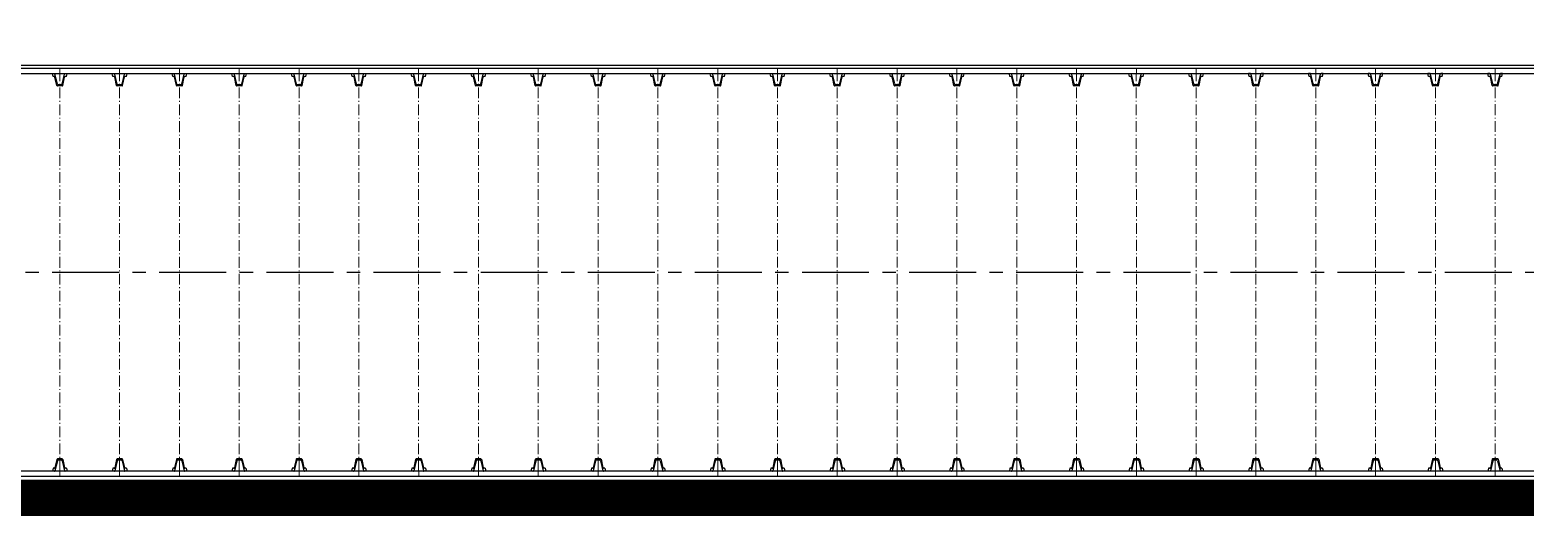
# Model space of a CAD drawing. Header units: millimetres. Extents: x 1757 to 4342, y -1901 to 53.
# Drawn here: x 2303 to 2470.5, y -1485.8 to -1431.3 of the extents above; entities that cross this region are included whole.
import ezdxf

# ---------------------------------------------------------------- set-up
doc = ezdxf.new("R2010")
doc.units = ezdxf.units.MM
doc.header["$LTSCALE"] = 0.1
doc.linetypes.add('ACAD_ISO10W100', pattern=[18, 12, -3, 0, -3])
doc.linetypes.add('осевая', pattern=[2, 1.25, -0.25, 0.25, -0.25])

msp = doc.modelspace()

# ---------------------------------------------------------------- linework, layer by layer
for p, q in [((2625.029, -1435.307), (1865.548, -1435.307)), ((2625.029, -1435.307), (1865.548, -1435.307)), ((2625.029, -1435.633), (1877.604, -1435.633)), ((2625.029, -1436.233), (1877.604, -1436.233)), ((2305.786, -1436.218), (2305.554, -1436.218)), ((2305.629, -1436.538), (2305.555, -1436.218)), ((2305.785, -1436.538), (2305.629, -1436.538)), ((2306.049, -1437.541), (2305.844, -1436.586)), ((2306.111, -1437.374), (2305.845, -1436.264)), ((2306.657, -1437.374), (2306.923, -1436.264)), ((2306.719, -1437.541), (2306.924, -1436.586)), ((2307.214, -1436.218), (2306.981, -1436.218)), ((2307.139, -1436.538), (2306.982, -1436.538)), ((2307.139, -1436.538), (2307.213, -1436.218)), ((2312.486, -1436.218), (2312.253, -1436.218)), ((2312.329, -1436.538), (2312.255, -1436.218)), ((2312.485, -1436.538), (2312.329, -1436.538)), ((2312.81, -1437.373), (2312.544, -1436.264)), ((2312.748, -1437.54), (2312.544, -1436.585)), ((2313.357, -1437.373), (2313.622, -1436.264)), ((2313.419, -1437.54), (2313.623, -1436.585)), ((2313.913, -1436.218), (2313.681, -1436.218)), ((2313.838, -1436.538), (2313.682, -1436.538)), ((2313.838, -1436.538), (2313.913, -1436.218)), ((2319.186, -1436.218), (2318.953, -1436.218)), ((2319.029, -1436.538), (2318.955, -1436.218)), ((2319.185, -1436.538), (2319.029, -1436.538)), ((2319.448, -1437.54), (2319.243, -1436.585)), ((2319.51, -1437.373), (2319.244, -1436.264)), ((2320.056, -1437.373), (2320.322, -1436.264)), ((2320.118, -1437.54), (2320.323, -1436.585)), ((2320.613, -1436.218), (2320.38, -1436.218)), ((2320.538, -1436.538), (2320.382, -1436.538)), ((2320.538, -1436.538), (2320.613, -1436.218)), ((2325.885, -1436.218), (2325.653, -1436.218)), ((2325.729, -1436.538), (2325.654, -1436.218)), ((2325.884, -1436.538), (2325.729, -1436.538)), ((2326.148, -1437.54), (2325.943, -1436.585)), ((2326.21, -1437.373), (2325.944, -1436.264)), ((2326.756, -1437.373), (2327.022, -1436.264)), ((2326.818, -1437.54), (2327.023, -1436.585)), ((2327.313, -1436.218), (2327.08, -1436.218)), ((2327.238, -1436.538), (2327.081, -1436.538)), ((2327.238, -1436.538), (2327.312, -1436.218)), ((2332.585, -1436.217), (2332.353, -1436.217)), ((2332.428, -1436.537), (2332.354, -1436.217)), ((2332.584, -1436.537), (2332.428, -1436.537)), ((2332.847, -1437.539), (2332.643, -1436.584)), ((2332.909, -1437.372), (2332.644, -1436.263)), ((2333.456, -1437.372), (2333.721, -1436.263)), ((2333.518, -1437.539), (2333.722, -1436.584)), ((2334.012, -1436.217), (2333.78, -1436.217)), ((2333.938, -1436.537), (2333.781, -1436.537)), ((2333.938, -1436.537), (2334.012, -1436.217)), ((2339.285, -1436.217), (2339.052, -1436.217)), ((2339.128, -1436.537), (2339.054, -1436.217)), ((2339.284, -1436.537), (2339.128, -1436.537)), ((2339.547, -1437.539), (2339.342, -1436.584)), ((2339.609, -1437.372), (2339.343, -1436.263)), ((2340.155, -1437.372), (2340.421, -1436.263)), ((2340.217, -1437.539), (2340.422, -1436.584)), ((2340.712, -1436.217), (2340.479, -1436.217)), ((2340.637, -1436.537), (2340.481, -1436.537)), ((2340.637, -1436.537), (2340.712, -1436.217)), ((2345.985, -1436.217), (2345.752, -1436.217)), ((2345.828, -1436.537), (2345.753, -1436.217)), ((2345.983, -1436.537), (2345.828, -1436.537)), ((2346.247, -1437.539), (2346.042, -1436.584)), ((2346.309, -1437.372), (2346.043, -1436.263)), ((2346.855, -1437.372), (2347.121, -1436.263)), ((2346.917, -1437.539), (2347.122, -1436.584)), ((2347.412, -1436.217), (2347.179, -1436.217)), ((2347.337, -1436.537), (2347.18, -1436.537)), ((2347.337, -1436.537), (2347.411, -1436.217)), ((2352.684, -1436.216), (2352.452, -1436.216)), ((2352.527, -1436.536), (2352.453, -1436.216)), ((2352.683, -1436.536), (2352.527, -1436.536)), ((2352.946, -1437.539), (2352.742, -1436.583)), ((2353.008, -1437.372), (2352.743, -1436.262)), ((2353.555, -1437.372), (2353.82, -1436.262)), ((2353.617, -1437.539), (2353.821, -1436.583)), ((2354.111, -1436.216), (2353.879, -1436.216)), ((2354.037, -1436.536), (2353.88, -1436.536)), ((2354.037, -1436.536), (2354.111, -1436.216)), ((2359.384, -1436.216), (2359.151, -1436.216)), ((2359.227, -1436.536), (2359.153, -1436.216)), ((2359.383, -1436.536), (2359.227, -1436.536)), ((2359.646, -1437.539), (2359.441, -1436.583)), ((2359.708, -1437.372), (2359.442, -1436.262)), ((2360.254, -1437.372), (2360.52, -1436.262)), ((2360.316, -1437.539), (2360.521, -1436.583)), ((2360.811, -1436.216), (2360.578, -1436.216)), ((2360.736, -1436.536), (2360.58, -1436.536)), ((2360.736, -1436.536), (2360.811, -1436.216)), ((2366.084, -1436.216), (2365.851, -1436.216)), ((2365.927, -1436.536), (2365.852, -1436.216)), ((2366.082, -1436.536), (2365.927, -1436.536)), ((2366.346, -1437.539), (2366.141, -1436.583)), ((2366.408, -1437.372), (2366.142, -1436.262)), ((2366.954, -1437.372), (2367.22, -1436.262)), ((2367.016, -1437.539), (2367.221, -1436.583)), ((2367.511, -1436.216), (2367.278, -1436.216)), ((2367.436, -1436.536), (2367.279, -1436.536)), ((2367.436, -1436.536), (2367.51, -1436.216)), ((2372.783, -1436.215), (2372.551, -1436.215)), ((2372.626, -1436.535), (2372.552, -1436.215)), ((2372.782, -1436.535), (2372.626, -1436.535)), ((2373.045, -1437.538), (2372.841, -1436.583)), ((2373.107, -1437.371), (2372.842, -1436.261)), ((2373.654, -1437.371), (2373.92, -1436.261)), ((2373.716, -1437.538), (2373.92, -1436.583)), ((2374.211, -1436.215), (2373.978, -1436.215)), ((2374.136, -1436.535), (2373.979, -1436.535)), ((2374.136, -1436.535), (2374.21, -1436.215)), ((2379.483, -1436.215), (2379.25, -1436.215)), ((2379.326, -1436.535), (2379.252, -1436.215)), ((2379.482, -1436.535), (2379.326, -1436.535)), ((2379.745, -1437.538), (2379.54, -1436.583)), ((2379.807, -1437.371), (2379.541, -1436.261)), ((2380.353, -1437.371), (2380.619, -1436.261)), ((2380.415, -1437.538), (2380.62, -1436.583)), ((2380.91, -1436.215), (2380.678, -1436.215)), ((2380.835, -1436.535), (2380.679, -1436.535)), ((2380.835, -1436.535), (2380.91, -1436.215)), ((2386.183, -1436.215), (2385.95, -1436.215)), ((2386.026, -1436.535), (2385.952, -1436.215)), ((2386.181, -1436.535), (2386.026, -1436.535)), ((2386.445, -1437.538), (2386.24, -1436.583)), ((2386.507, -1437.371), (2386.241, -1436.261)), ((2387.053, -1437.371), (2387.319, -1436.261)), ((2387.115, -1437.538), (2387.32, -1436.583)), ((2387.61, -1436.215), (2387.377, -1436.215)), ((2387.535, -1436.535), (2387.378, -1436.535)), ((2387.535, -1436.535), (2387.609, -1436.215)), ((2392.882, -1436.214), (2392.65, -1436.214)), ((2392.725, -1436.534), (2392.651, -1436.214)), ((2392.881, -1436.534), (2392.725, -1436.534)), ((2393.144, -1437.537), (2392.94, -1436.582)), ((2393.206, -1437.37), (2392.941, -1436.26)), ((2393.753, -1437.37), (2394.019, -1436.26)), ((2393.815, -1437.537), (2394.019, -1436.582)), ((2394.31, -1436.214), (2394.077, -1436.214)), ((2394.235, -1436.534), (2394.078, -1436.534)), ((2394.235, -1436.534), (2394.309, -1436.214)), ((2399.582, -1436.214), (2399.349, -1436.214)), ((2399.425, -1436.534), (2399.351, -1436.214)), ((2399.581, -1436.534), (2399.425, -1436.534)), ((2399.844, -1437.537), (2399.639, -1436.582)), ((2399.906, -1437.37), (2399.64, -1436.26)), ((2400.452, -1437.37), (2400.718, -1436.26)), ((2400.514, -1437.537), (2400.719, -1436.582)), ((2401.009, -1436.214), (2400.777, -1436.214)), ((2400.934, -1436.534), (2400.778, -1436.534)), ((2400.934, -1436.534), (2401.009, -1436.214)), ((2406.282, -1436.214), (2406.049, -1436.214)), ((2406.125, -1436.534), (2406.051, -1436.214)), ((2406.28, -1436.534), (2406.125, -1436.534)), ((2406.544, -1437.537), (2406.339, -1436.582)), ((2406.606, -1437.37), (2406.34, -1436.26)), ((2407.152, -1437.37), (2407.418, -1436.26)), ((2407.214, -1437.537), (2407.419, -1436.582)), ((2407.709, -1436.214), (2407.476, -1436.214)), ((2407.634, -1436.534), (2407.477, -1436.534)), ((2407.634, -1436.534), (2407.708, -1436.214)), ((2412.981, -1436.214), (2412.749, -1436.214)), ((2412.824, -1436.534), (2412.75, -1436.214)), ((2412.98, -1436.534), (2412.824, -1436.534)), ((2413.244, -1437.537), (2413.039, -1436.581)), ((2413.305, -1437.37), (2413.04, -1436.26)), ((2413.852, -1437.37), (2414.118, -1436.26)), ((2413.914, -1437.537), (2414.118, -1436.581)), ((2414.409, -1436.214), (2414.176, -1436.214)), ((2414.334, -1436.534), (2414.177, -1436.534)), ((2414.334, -1436.534), (2414.408, -1436.214)), ((2419.681, -1436.213), (2419.448, -1436.213)), ((2419.524, -1436.533), (2419.45, -1436.213)), ((2419.68, -1436.533), (2419.524, -1436.533)), ((2420.005, -1437.369), (2419.739, -1436.259)), ((2419.943, -1437.536), (2419.739, -1436.581)), ((2420.552, -1437.369), (2420.817, -1436.259)), ((2420.613, -1437.536), (2420.818, -1436.581)), ((2421.108, -1436.213), (2420.876, -1436.213)), ((2421.033, -1436.533), (2420.877, -1436.533)), ((2421.033, -1436.533), (2421.108, -1436.213)), ((2426.381, -1436.213), (2426.148, -1436.213)), ((2426.224, -1436.533), (2426.15, -1436.213)), ((2426.38, -1436.533), (2426.224, -1436.533)), ((2426.643, -1437.536), (2426.438, -1436.581)), ((2426.705, -1437.369), (2426.439, -1436.259)), ((2427.251, -1437.369), (2427.517, -1436.259)), ((2427.313, -1437.536), (2427.518, -1436.581)), ((2427.808, -1436.213), (2427.575, -1436.213)), ((2427.733, -1436.533), (2427.576, -1436.533)), ((2427.733, -1436.533), (2427.808, -1436.213)), ((2433.08, -1436.213), (2432.848, -1436.213)), ((2432.923, -1436.533), (2432.849, -1436.213)), ((2433.079, -1436.533), (2432.923, -1436.533)), ((2433.343, -1437.536), (2433.138, -1436.581)), ((2433.405, -1437.369), (2433.139, -1436.259)), ((2433.951, -1437.369), (2434.217, -1436.259)), ((2434.013, -1437.536), (2434.218, -1436.581)), ((2434.508, -1436.213), (2434.275, -1436.213)), ((2434.433, -1436.533), (2434.276, -1436.533)), ((2434.433, -1436.533), (2434.507, -1436.213)), ((2439.78, -1436.212), (2439.547, -1436.212)), ((2439.623, -1436.532), (2439.549, -1436.212)), ((2439.779, -1436.532), (2439.623, -1436.532)), ((2440.104, -1437.368), (2439.838, -1436.258)), ((2440.042, -1437.535), (2439.838, -1436.58)), ((2440.651, -1437.368), (2440.916, -1436.258)), ((2440.713, -1437.535), (2440.917, -1436.58)), ((2441.207, -1436.212), (2440.975, -1436.212)), ((2441.132, -1436.532), (2440.976, -1436.532)), ((2441.132, -1436.532), (2441.207, -1436.212)), ((2446.48, -1436.212), (2446.247, -1436.212)), ((2446.323, -1436.532), (2446.249, -1436.212)), ((2446.479, -1436.532), (2446.323, -1436.532)), ((2446.742, -1437.535), (2446.537, -1436.58)), ((2446.804, -1437.368), (2446.538, -1436.258)), ((2447.35, -1437.368), (2447.616, -1436.258)), ((2447.412, -1437.535), (2447.617, -1436.58)), ((2447.907, -1436.212), (2447.674, -1436.212)), ((2447.832, -1436.532), (2447.676, -1436.532)), ((2447.832, -1436.532), (2447.907, -1436.212)), ((2453.179, -1436.212), (2452.947, -1436.212)), ((2453.022, -1436.532), (2452.948, -1436.212)), ((2453.178, -1436.532), (2453.022, -1436.532)), ((2453.442, -1437.535), (2453.237, -1436.58)), ((2453.504, -1437.368), (2453.238, -1436.258)), ((2454.05, -1437.368), (2454.316, -1436.258)), ((2454.112, -1437.535), (2454.317, -1436.58)), ((2454.607, -1436.212), (2454.374, -1436.212)), ((2454.532, -1436.532), (2454.375, -1436.532)), ((2454.532, -1436.532), (2454.606, -1436.212)), ((2459.879, -1436.212), (2459.646, -1436.212)), ((2459.722, -1436.532), (2459.648, -1436.212)), ((2459.878, -1436.532), (2459.722, -1436.532)), ((2460.203, -1437.367), (2459.937, -1436.258)), ((2460.141, -1437.534), (2459.937, -1436.579)), ((2460.75, -1437.367), (2461.015, -1436.258)), ((2460.812, -1437.534), (2461.016, -1436.579)), ((2461.306, -1436.212), (2461.074, -1436.212)), ((2461.231, -1436.532), (2461.075, -1436.532)), ((2461.231, -1436.532), (2461.306, -1436.212)), ((2466.579, -1436.212), (2466.346, -1436.212)), ((2466.422, -1436.532), (2466.348, -1436.212)), ((2466.578, -1436.532), (2466.422, -1436.532)), ((2466.841, -1437.534), (2466.636, -1436.579)), ((2466.903, -1437.367), (2466.637, -1436.258)), ((2467.449, -1437.367), (2467.715, -1436.258)), ((2467.511, -1437.534), (2467.716, -1436.579)), ((2468.006, -1436.212), (2467.773, -1436.212)), ((2467.931, -1436.532), (2467.775, -1436.532)), ((2467.931, -1436.532), (2468.006, -1436.212)), ((2306.66, -1437.588), (2306.107, -1437.588)), ((2306.55, -1437.458), (2306.218, -1437.458)), ((2313.36, -1437.588), (2312.807, -1437.588)), ((2313.25, -1437.458), (2312.917, -1437.458)), ((2320.06, -1437.588), (2319.507, -1437.588)), ((2319.949, -1437.458), (2319.617, -1437.458)), ((2326.759, -1437.588), (2326.206, -1437.588)), ((2326.649, -1437.458), (2326.317, -1437.458)), ((2333.459, -1437.587), (2332.906, -1437.587)), ((2333.349, -1437.457), (2333.016, -1437.457)), ((2340.159, -1437.587), (2339.606, -1437.587)), ((2340.048, -1437.457), (2339.716, -1437.457)), ((2346.858, -1437.587), (2346.305, -1437.587)), ((2346.748, -1437.457), (2346.416, -1437.457)), ((2353.558, -1437.586), (2353.005, -1437.586)), ((2353.448, -1437.456), (2353.115, -1437.456)), ((2360.258, -1437.586), (2359.705, -1437.586)), ((2360.147, -1437.456), (2359.815, -1437.456)), ((2366.957, -1437.586), (2366.404, -1437.586)), ((2366.847, -1437.456), (2366.515, -1437.456)), ((2373.657, -1437.585), (2373.104, -1437.585)), ((2373.547, -1437.455), (2373.214, -1437.455)), ((2380.357, -1437.585), (2379.804, -1437.585)), ((2380.246, -1437.455), (2379.914, -1437.455)), ((2387.056, -1437.585), (2386.503, -1437.585)), ((2386.946, -1437.455), (2386.614, -1437.455)), ((2393.756, -1437.584), (2393.203, -1437.584)), ((2393.646, -1437.454), (2393.313, -1437.454)), ((2400.456, -1437.584), (2399.903, -1437.584)), ((2400.346, -1437.454), (2400.013, -1437.454)), ((2407.155, -1437.584), (2406.602, -1437.584)), ((2407.045, -1437.454), (2406.713, -1437.454)), ((2413.855, -1437.584), (2413.302, -1437.584)), ((2413.745, -1437.454), (2413.412, -1437.454)), ((2420.555, -1437.583), (2420.002, -1437.583)), ((2420.445, -1437.453), (2420.112, -1437.453)), ((2427.254, -1437.583), (2426.702, -1437.583)), ((2427.144, -1437.453), (2426.812, -1437.453)), ((2433.954, -1437.583), (2433.401, -1437.583)), ((2433.844, -1437.453), (2433.511, -1437.453)), ((2440.654, -1437.582), (2440.101, -1437.582)), ((2440.544, -1437.452), (2440.211, -1437.452)), ((2447.354, -1437.582), (2446.801, -1437.582)), ((2447.243, -1437.452), (2446.911, -1437.452)), ((2454.053, -1437.582), (2453.5, -1437.582)), ((2453.943, -1437.452), (2453.611, -1437.452)), ((2460.753, -1437.582), (2460.2, -1437.582)), ((2460.643, -1437.452), (2460.31, -1437.452)), ((2467.453, -1437.582), (2466.9, -1437.582)), ((2467.342, -1437.452), (2467.01, -1437.452)), ((2305.629, -1480.436), (2305.555, -1480.756)), ((2305.785, -1480.436), (2305.629, -1480.436)), ((2306.049, -1479.434), (2305.844, -1480.389)), ((2306.111, -1479.601), (2305.845, -1480.71)), ((2306.66, -1479.386), (2306.107, -1479.386)), ((2306.55, -1479.516), (2306.218, -1479.516)), ((2306.657, -1479.601), (2306.923, -1480.71)), ((2306.719, -1479.434), (2306.924, -1480.389)), ((2307.139, -1480.436), (2306.982, -1480.436)), ((2307.139, -1480.436), (2307.213, -1480.756)), ((2312.329, -1480.436), (2312.255, -1480.756)), ((2312.485, -1480.436), (2312.329, -1480.436)), ((2312.748, -1479.433), (2312.544, -1480.388)), ((2312.81, -1479.6), (2312.544, -1480.71)), ((2313.36, -1479.386), (2312.807, -1479.386)), ((2313.25, -1479.516), (2312.917, -1479.516)), ((2313.357, -1479.6), (2313.622, -1480.71)), ((2313.419, -1479.433), (2313.623, -1480.388)), ((2313.838, -1480.436), (2313.682, -1480.436)), ((2313.838, -1480.436), (2313.913, -1480.756)), ((2319.029, -1480.436), (2318.955, -1480.756)), ((2319.185, -1480.436), (2319.029, -1480.436)), ((2319.448, -1479.433), (2319.243, -1480.388)), ((2319.51, -1479.6), (2319.244, -1480.71)), ((2320.06, -1479.386), (2319.507, -1479.386)), ((2319.949, -1479.516), (2319.617, -1479.516)), ((2320.056, -1479.6), (2320.322, -1480.71)), ((2320.118, -1479.433), (2320.323, -1480.388)), ((2320.538, -1480.436), (2320.382, -1480.436)), ((2320.538, -1480.436), (2320.613, -1480.756)), ((2325.729, -1480.436), (2325.654, -1480.756)), ((2325.884, -1480.436), (2325.729, -1480.436)), ((2326.148, -1479.433), (2325.943, -1480.388)), ((2326.21, -1479.6), (2325.944, -1480.71)), ((2326.759, -1479.386), (2326.206, -1479.386)), ((2326.649, -1479.516), (2326.317, -1479.516)), ((2326.756, -1479.6), (2327.022, -1480.71)), ((2326.818, -1479.433), (2327.023, -1480.388)), ((2327.238, -1480.436), (2327.081, -1480.436)), ((2327.238, -1480.436), (2327.312, -1480.756)), ((2332.428, -1480.435), (2332.354, -1480.755)), ((2332.584, -1480.435), (2332.428, -1480.435)), ((2332.847, -1479.432), (2332.643, -1480.387)), ((2332.909, -1479.599), (2332.644, -1480.709)), ((2333.459, -1479.385), (2332.906, -1479.385)), ((2333.349, -1479.515), (2333.016, -1479.515)), ((2333.456, -1479.599), (2333.721, -1480.709)), ((2333.518, -1479.432), (2333.722, -1480.387)), ((2333.938, -1480.435), (2333.781, -1480.435)), ((2333.938, -1480.435), (2334.012, -1480.755)), ((2339.128, -1480.435), (2339.054, -1480.755)), ((2339.284, -1480.435), (2339.128, -1480.435)), ((2339.547, -1479.432), (2339.342, -1480.387)), ((2339.609, -1479.599), (2339.343, -1480.709)), ((2340.159, -1479.385), (2339.606, -1479.385)), ((2340.048, -1479.515), (2339.716, -1479.515)), ((2340.155, -1479.599), (2340.421, -1480.709)), ((2340.217, -1479.432), (2340.422, -1480.387)), ((2340.637, -1480.435), (2340.481, -1480.435)), ((2340.637, -1480.435), (2340.712, -1480.755)), ((2345.828, -1480.435), (2345.753, -1480.755)), ((2345.983, -1480.435), (2345.828, -1480.435)), ((2346.247, -1479.432), (2346.042, -1480.387)), ((2346.309, -1479.599), (2346.043, -1480.709)), ((2346.858, -1479.385), (2346.305, -1479.385)), ((2346.748, -1479.515), (2346.416, -1479.515)), ((2346.855, -1479.599), (2347.121, -1480.709)), ((2346.917, -1479.432), (2347.122, -1480.387)), ((2347.337, -1480.435), (2347.18, -1480.435)), ((2347.337, -1480.435), (2347.411, -1480.755)), ((2352.527, -1480.434), (2352.453, -1480.754)), ((2352.683, -1480.434), (2352.527, -1480.434)), ((2352.946, -1479.431), (2352.742, -1480.386)), ((2353.008, -1479.598), (2352.743, -1480.708)), ((2353.558, -1479.384), (2353.005, -1479.384)), ((2353.448, -1479.514), (2353.115, -1479.514)), ((2353.555, -1479.598), (2353.82, -1480.708)), ((2353.617, -1479.431), (2353.821, -1480.386)), ((2354.037, -1480.434), (2353.88, -1480.434)), ((2354.037, -1480.434), (2354.111, -1480.754)), ((2359.227, -1480.434), (2359.153, -1480.754)), ((2359.383, -1480.434), (2359.227, -1480.434)), ((2359.646, -1479.431), (2359.441, -1480.386)), ((2359.708, -1479.598), (2359.442, -1480.708)), ((2360.258, -1479.384), (2359.705, -1479.384)), ((2360.147, -1479.514), (2359.815, -1479.514)), ((2360.254, -1479.598), (2360.52, -1480.708)), ((2360.316, -1479.431), (2360.521, -1480.386)), ((2360.736, -1480.434), (2360.58, -1480.434)), ((2360.736, -1480.434), (2360.811, -1480.754)), ((2365.927, -1480.434), (2365.852, -1480.754)), ((2366.082, -1480.434), (2365.927, -1480.434)), ((2366.346, -1479.431), (2366.141, -1480.386)), ((2366.408, -1479.598), (2366.142, -1480.708)), ((2366.957, -1479.384), (2366.404, -1479.384)), ((2366.847, -1479.514), (2366.515, -1479.514)), ((2366.954, -1479.598), (2367.22, -1480.708)), ((2367.016, -1479.431), (2367.221, -1480.386)), ((2367.436, -1480.434), (2367.279, -1480.434)), ((2367.436, -1480.434), (2367.51, -1480.754)), ((2372.626, -1480.433), (2372.552, -1480.753)), ((2372.782, -1480.433), (2372.626, -1480.433)), ((2373.045, -1479.431), (2372.841, -1480.386)), ((2373.107, -1479.598), (2372.842, -1480.707)), ((2373.657, -1479.383), (2373.104, -1479.383)), ((2373.547, -1479.513), (2373.214, -1479.513)), ((2373.654, -1479.598), (2373.92, -1480.707)), ((2373.716, -1479.431), (2373.92, -1480.386)), ((2374.136, -1480.433), (2373.979, -1480.433)), ((2374.136, -1480.433), (2374.21, -1480.753)), ((2379.326, -1480.433), (2379.252, -1480.753)), ((2379.482, -1480.433), (2379.326, -1480.433)), ((2379.745, -1479.431), (2379.54, -1480.386)), ((2379.807, -1479.598), (2379.541, -1480.707)), ((2380.357, -1479.383), (2379.804, -1479.383)), ((2380.246, -1479.513), (2379.914, -1479.513)), ((2380.353, -1479.598), (2380.619, -1480.707)), ((2380.415, -1479.431), (2380.62, -1480.386)), ((2380.835, -1480.433), (2380.679, -1480.433)), ((2380.835, -1480.433), (2380.91, -1480.753)), ((2386.026, -1480.433), (2385.952, -1480.753)), ((2386.181, -1480.433), (2386.026, -1480.433)), ((2386.445, -1479.431), (2386.24, -1480.386)), ((2386.507, -1479.598), (2386.241, -1480.707)), ((2387.056, -1479.383), (2386.503, -1479.383)), ((2386.946, -1479.513), (2386.614, -1479.513)), ((2387.053, -1479.598), (2387.319, -1480.707)), ((2387.115, -1479.431), (2387.32, -1480.386)), ((2387.535, -1480.433), (2387.378, -1480.433)), ((2387.535, -1480.433), (2387.609, -1480.753)), ((2392.725, -1480.432), (2392.651, -1480.752)), ((2392.881, -1480.432), (2392.725, -1480.432)), ((2393.144, -1479.43), (2392.94, -1480.385)), ((2393.206, -1479.597), (2392.941, -1480.706)), ((2393.756, -1479.382), (2393.203, -1479.382)), ((2393.646, -1479.512), (2393.313, -1479.512)), ((2393.753, -1479.597), (2394.019, -1480.706)), ((2393.815, -1479.43), (2394.019, -1480.385)), ((2394.235, -1480.432), (2394.078, -1480.432)), ((2394.235, -1480.432), (2394.309, -1480.752)), ((2399.425, -1480.432), (2399.351, -1480.752)), ((2399.581, -1480.432), (2399.425, -1480.432)), ((2399.844, -1479.43), (2399.639, -1480.385)), ((2399.906, -1479.597), (2399.64, -1480.706)), ((2400.456, -1479.382), (2399.903, -1479.382)), ((2400.346, -1479.512), (2400.013, -1479.512)), ((2400.452, -1479.597), (2400.718, -1480.706)), ((2400.514, -1479.43), (2400.719, -1480.385)), ((2400.934, -1480.432), (2400.778, -1480.432)), ((2400.934, -1480.432), (2401.009, -1480.752)), ((2406.125, -1480.432), (2406.051, -1480.752)), ((2406.28, -1480.432), (2406.125, -1480.432)), ((2406.544, -1479.43), (2406.339, -1480.385)), ((2406.606, -1479.597), (2406.34, -1480.706)), ((2407.155, -1479.382), (2406.602, -1479.382)), ((2407.045, -1479.512), (2406.713, -1479.512)), ((2407.152, -1479.597), (2407.418, -1480.706)), ((2407.214, -1479.43), (2407.419, -1480.385)), ((2407.634, -1480.432), (2407.477, -1480.432)), ((2407.634, -1480.432), (2407.708, -1480.752)), ((2412.824, -1480.432), (2412.75, -1480.752)), ((2412.98, -1480.432), (2412.824, -1480.432)), ((2413.244, -1479.429), (2413.039, -1480.385)), ((2413.305, -1479.596), (2413.04, -1480.706)), ((2413.855, -1479.382), (2413.302, -1479.382)), ((2413.745, -1479.512), (2413.412, -1479.512)), ((2413.852, -1479.596), (2414.118, -1480.706)), ((2413.914, -1479.429), (2414.118, -1480.385)), ((2414.334, -1480.432), (2414.177, -1480.432)), ((2414.334, -1480.432), (2414.408, -1480.752)), ((2419.524, -1480.431), (2419.45, -1480.751)), ((2419.68, -1480.431), (2419.524, -1480.431)), ((2419.943, -1479.429), (2419.739, -1480.384)), ((2420.005, -1479.596), (2419.739, -1480.705)), ((2420.555, -1479.381), (2420.002, -1479.381)), ((2420.445, -1479.511), (2420.112, -1479.511)), ((2420.552, -1479.596), (2420.817, -1480.705)), ((2420.613, -1479.429), (2420.818, -1480.384)), ((2421.033, -1480.431), (2420.877, -1480.431)), ((2421.033, -1480.431), (2421.108, -1480.751)), ((2426.224, -1480.431), (2426.15, -1480.751)), ((2426.38, -1480.431), (2426.224, -1480.431)), ((2426.643, -1479.429), (2426.438, -1480.384)), ((2426.705, -1479.596), (2426.439, -1480.705)), ((2427.254, -1479.381), (2426.702, -1479.381)), ((2427.144, -1479.511), (2426.812, -1479.511)), ((2427.251, -1479.596), (2427.517, -1480.705)), ((2427.313, -1479.429), (2427.518, -1480.384)), ((2427.733, -1480.431), (2427.576, -1480.431)), ((2427.733, -1480.431), (2427.808, -1480.751)), ((2432.923, -1480.431), (2432.849, -1480.751)), ((2433.079, -1480.431), (2432.923, -1480.431)), ((2433.343, -1479.429), (2433.138, -1480.384)), ((2433.405, -1479.596), (2433.139, -1480.705)), ((2433.954, -1479.381), (2433.401, -1479.381)), ((2433.844, -1479.511), (2433.511, -1479.511)), ((2433.951, -1479.596), (2434.217, -1480.705)), ((2434.013, -1479.429), (2434.218, -1480.384)), ((2434.433, -1480.431), (2434.276, -1480.431)), ((2434.433, -1480.431), (2434.507, -1480.751)), ((2439.623, -1480.43), (2439.549, -1480.75)), ((2439.779, -1480.43), (2439.623, -1480.43)), ((2440.042, -1479.428), (2439.838, -1480.383)), ((2440.104, -1479.595), (2439.838, -1480.704)), ((2440.654, -1479.38), (2440.101, -1479.38)), ((2440.544, -1479.51), (2440.211, -1479.51)), ((2440.651, -1479.595), (2440.916, -1480.704)), ((2440.713, -1479.428), (2440.917, -1480.383)), ((2441.132, -1480.43), (2440.976, -1480.43)), ((2441.132, -1480.43), (2441.207, -1480.75)), ((2446.323, -1480.43), (2446.249, -1480.75)), ((2446.479, -1480.43), (2446.323, -1480.43)), ((2446.742, -1479.428), (2446.537, -1480.383)), ((2446.804, -1479.595), (2446.538, -1480.704)), ((2447.354, -1479.38), (2446.801, -1479.38)), ((2447.243, -1479.51), (2446.911, -1479.51)), ((2447.35, -1479.595), (2447.616, -1480.704)), ((2447.412, -1479.428), (2447.617, -1480.383)), ((2447.832, -1480.43), (2447.676, -1480.43)), ((2447.832, -1480.43), (2447.907, -1480.75)), ((2453.022, -1480.43), (2452.948, -1480.75)), ((2453.178, -1480.43), (2453.022, -1480.43)), ((2453.442, -1479.428), (2453.237, -1480.383)), ((2453.504, -1479.595), (2453.238, -1480.704)), ((2454.053, -1479.38), (2453.5, -1479.38)), ((2453.943, -1479.51), (2453.611, -1479.51)), ((2454.05, -1479.595), (2454.316, -1480.704)), ((2454.112, -1479.428), (2454.317, -1480.383)), ((2454.532, -1480.43), (2454.375, -1480.43)), ((2454.532, -1480.43), (2454.606, -1480.75)), ((2459.722, -1480.43), (2459.648, -1480.749)), ((2459.878, -1480.43), (2459.722, -1480.43)), ((2460.141, -1479.427), (2459.937, -1480.382)), ((2460.203, -1479.594), (2459.937, -1480.703)), ((2460.753, -1479.38), (2460.2, -1479.38)), ((2460.643, -1479.51), (2460.31, -1479.51)), ((2460.75, -1479.594), (2461.015, -1480.703)), ((2460.812, -1479.427), (2461.016, -1480.382)), ((2461.231, -1480.43), (2461.075, -1480.43)), ((2461.231, -1480.43), (2461.306, -1480.749)), ((2466.422, -1480.43), (2466.348, -1480.749)), ((2466.578, -1480.43), (2466.422, -1480.43)), ((2466.841, -1479.427), (2466.636, -1480.382)), ((2466.903, -1479.594), (2466.637, -1480.703)), ((2467.453, -1479.38), (2466.9, -1479.38)), ((2467.342, -1479.51), (2467.01, -1479.51)), ((2467.449, -1479.594), (2467.715, -1480.703)), ((2467.511, -1479.427), (2467.716, -1480.382)), ((2467.931, -1480.43), (2467.775, -1480.43)), ((2467.931, -1480.43), (2468.006, -1480.749)), ((2625.029, -1481.793), (1865.548, -1481.793)), ((2625.029, -1480.771), (1877.606, -1480.771)), ((2625.029, -1481.371), (1877.606, -1481.371)), ((2305.786, -1480.756), (2305.554, -1480.756)), ((2307.214, -1480.756), (2306.981, -1480.756)), ((2312.486, -1480.756), (2312.253, -1480.756)), ((2313.913, -1480.756), (2313.681, -1480.756)), ((2319.186, -1480.756), (2318.953, -1480.756)), ((2320.613, -1480.756), (2320.38, -1480.756)), ((2325.885, -1480.756), (2325.653, -1480.756)), ((2327.313, -1480.756), (2327.08, -1480.756)), ((2332.585, -1480.755), (2332.353, -1480.755)), ((2334.012, -1480.755), (2333.78, -1480.755)), ((2339.285, -1480.755), (2339.052, -1480.755)), ((2340.712, -1480.755), (2340.479, -1480.755)), ((2345.985, -1480.755), (2345.752, -1480.755)), ((2347.412, -1480.755), (2347.179, -1480.755)), ((2352.684, -1480.754), (2352.452, -1480.754)), ((2354.111, -1480.754), (2353.879, -1480.754)), ((2359.384, -1480.754), (2359.151, -1480.754)), ((2360.811, -1480.754), (2360.578, -1480.754)), ((2366.084, -1480.754), (2365.851, -1480.754)), ((2367.511, -1480.754), (2367.278, -1480.754)), ((2372.783, -1480.753), (2372.551, -1480.753)), ((2374.211, -1480.753), (2373.978, -1480.753)), ((2379.483, -1480.753), (2379.25, -1480.753)), ((2380.91, -1480.753), (2380.678, -1480.753)), ((2386.183, -1480.753), (2385.95, -1480.753)), ((2387.61, -1480.753), (2387.377, -1480.753)), ((2392.882, -1480.752), (2392.65, -1480.752)), ((2394.31, -1480.752), (2394.077, -1480.752)), ((2399.582, -1480.752), (2399.349, -1480.752)), ((2401.009, -1480.752), (2400.777, -1480.752)), ((2406.282, -1480.752), (2406.049, -1480.752)), ((2407.709, -1480.752), (2407.476, -1480.752)), ((2412.981, -1480.752), (2412.749, -1480.752)), ((2414.409, -1480.752), (2414.176, -1480.752)), ((2419.681, -1480.751), (2419.448, -1480.751)), ((2421.108, -1480.751), (2420.876, -1480.751)), ((2426.381, -1480.751), (2426.148, -1480.751)), ((2427.808, -1480.751), (2427.575, -1480.751)), ((2433.08, -1480.751), (2432.848, -1480.751)), ((2434.508, -1480.751), (2434.275, -1480.751)), ((2439.78, -1480.75), (2439.547, -1480.75)), ((2441.207, -1480.75), (2440.975, -1480.75)), ((2446.48, -1480.75), (2446.247, -1480.75)), ((2447.907, -1480.75), (2447.674, -1480.75)), ((2453.179, -1480.75), (2452.947, -1480.75)), ((2454.607, -1480.75), (2454.374, -1480.75)), ((2459.879, -1480.749), (2459.646, -1480.749)), ((2461.306, -1480.749), (2461.074, -1480.749)), ((2466.579, -1480.749), (2466.346, -1480.749)), ((2468.006, -1480.749), (2467.773, -1480.749))]:
    msp.add_line(p, q)
at = {"linetype": 'ACAD_ISO10W100', "lineweight": 15, "ltscale": 50}
for p, q in [((2319.783, -1435.292), (2319.783, -1435.288)), ((2339.882, -1435.291), (2339.882, -1435.287)), ((2359.981, -1435.29), (2359.981, -1435.286)), ((2380.08, -1435.289), (2380.08, -1435.285)), ((2400.179, -1435.289), (2400.179, -1435.284)), ((2426.978, -1435.287), (2426.978, -1435.283)), ((2447.077, -1435.287), (2447.077, -1435.282)), ((2467.176, -1435.286), (2467.176, -1435.282)), ((2306.384, -1436.218), (2306.384, -1435.619)), ((2313.083, -1436.218), (2313.083, -1435.618)), ((2319.783, -1436.218), (2319.783, -1435.618)), ((2326.483, -1436.218), (2326.483, -1435.618)), ((2333.182, -1436.217), (2333.182, -1435.617)), ((2339.882, -1436.217), (2339.882, -1435.617)), ((2346.582, -1436.217), (2346.582, -1435.617)), ((2353.282, -1436.216), (2353.282, -1435.616)), ((2359.981, -1436.216), (2359.981, -1435.616)), ((2366.681, -1436.216), (2366.681, -1435.616)), ((2373.381, -1436.215), (2373.381, -1435.615)), ((2380.08, -1436.215), (2380.08, -1435.615)), ((2386.78, -1436.215), (2386.78, -1435.615)), ((2393.48, -1436.214), (2393.48, -1435.614)), ((2400.179, -1436.214), (2400.179, -1435.614)), ((2406.879, -1436.214), (2406.879, -1435.614)), ((2413.579, -1436.214), (2413.579, -1435.614)), ((2420.278, -1436.213), (2420.278, -1435.613)), ((2426.978, -1436.213), (2426.978, -1435.613)), ((2433.678, -1436.213), (2433.678, -1435.613)), ((2440.377, -1436.212), (2440.377, -1435.612)), ((2447.077, -1436.212), (2447.077, -1435.612)), ((2453.777, -1436.212), (2453.777, -1435.612)), ((2460.476, -1436.212), (2460.476, -1435.612)), ((2467.176, -1436.212), (2467.176, -1435.612))]:
    msp.add_line(p, q, dxfattribs=at)
at = {"color": 7, "linetype": 'ACAD_ISO10W100', "lineweight": 0}
for p, q in [((2306.384, -1480.754), (2306.382, -1436.216)), ((2313.083, -1480.753), (2313.082, -1436.215)), ((2319.783, -1480.753), (2319.781, -1436.215)), ((2326.483, -1480.753), (2326.481, -1436.215)), ((2333.183, -1480.752), (2333.181, -1436.214)), ((2339.882, -1480.752), (2339.88, -1436.214)), ((2346.582, -1480.752), (2346.58, -1436.214)), ((2353.282, -1480.751), (2353.28, -1436.214)), ((2359.981, -1480.751), (2359.979, -1436.214)), ((2366.681, -1480.751), (2366.679, -1436.214)), ((2373.381, -1480.751), (2373.379, -1436.213)), ((2380.08, -1480.751), (2380.078, -1436.213)), ((2386.78, -1480.751), (2386.778, -1436.213)), ((2393.48, -1480.75), (2393.478, -1436.212)), ((2400.179, -1480.75), (2400.178, -1436.212)), ((2406.879, -1480.75), (2406.877, -1436.212)), ((2413.579, -1480.749), (2413.577, -1436.212)), ((2420.278, -1480.749), (2420.277, -1436.211)), ((2426.978, -1480.749), (2426.976, -1436.211)), ((2433.678, -1480.749), (2433.676, -1436.211)), ((2440.377, -1480.748), (2440.376, -1436.21)), ((2447.077, -1480.748), (2447.075, -1436.21)), ((2453.777, -1480.748), (2453.775, -1436.21)), ((2460.476, -1480.747), (2460.475, -1436.209)), ((2467.176, -1480.747), (2467.174, -1436.209))]:
    msp.add_line(p, q, dxfattribs=at)
at = {"color": 7, "linetype": 'осевая', "ltscale": 60}
msp.add_line((2625.029, -1458.499), (1865.548, -1458.499), dxfattribs=at)
at = {"color": 7, "lineweight": 15}
for p, q in [((2306.386, -1481.356), (2306.386, -1480.756)), ((2313.085, -1481.356), (2313.085, -1480.756)), ((2319.785, -1481.356), (2319.785, -1480.756)), ((2326.485, -1481.356), (2326.485, -1480.756)), ((2333.184, -1481.355), (2333.184, -1480.755)), ((2339.884, -1481.355), (2339.884, -1480.755)), ((2346.584, -1481.355), (2346.584, -1480.755)), ((2353.283, -1481.354), (2353.283, -1480.754)), ((2359.983, -1481.354), (2359.983, -1480.754)), ((2366.683, -1481.354), (2366.683, -1480.754)), ((2373.382, -1481.353), (2373.382, -1480.753)), ((2380.082, -1481.353), (2380.082, -1480.753)), ((2386.782, -1481.353), (2386.782, -1480.753)), ((2393.481, -1481.352), (2393.481, -1480.752)), ((2400.181, -1481.352), (2400.181, -1480.752)), ((2406.881, -1481.352), (2406.881, -1480.752)), ((2413.58, -1481.352), (2413.58, -1480.752)), ((2420.28, -1481.351), (2420.28, -1480.751)), ((2426.98, -1481.351), (2426.98, -1480.751)), ((2433.68, -1481.351), (2433.68, -1480.751)), ((2440.379, -1481.35), (2440.379, -1480.75)), ((2447.079, -1481.35), (2447.079, -1480.75)), ((2453.779, -1481.35), (2453.779, -1480.75)), ((2460.478, -1481.349), (2460.478, -1480.749)), ((2467.178, -1481.349), (2467.178, -1480.749))]:
    msp.add_line(p, q, dxfattribs=at)
at = {"color": 253, "linetype": 'ByBlock', "lineweight": 15, "const_width": 4}
msp.add_lwpolyline([(1915.548, -1433.307), (1863.548, -1433.307), (1863.548, -1483.793), (2625.029, -1483.793)], dxfattribs=at)
at = {"color": 7, "linetype": 'ByBlock', "lineweight": 15}
for points in [[(1915.548, -1435.307), (1865.548, -1435.307), (1865.548, -1481.793), (2625.029, -1481.793)], [(1915.548, -1435.307), (2843.098, -1435.307)]]:
    msp.add_lwpolyline(points, dxfattribs=at)
for centre, radius, start, end in [((2305.785, -1436.598), 0.06, 12.09476, 90), ((2305.786, -1436.278), 0.06, 13.46952, 90), ((2306.981, -1436.278), 0.06, 90, 166.53048), ((2306.982, -1436.598), 0.06, 90, 167.90524), ((2312.485, -1436.598), 0.06, 12.09476, 90), ((2312.486, -1436.278), 0.06, 13.46952, 90), ((2313.681, -1436.278), 0.06, 90, 166.53048), ((2313.682, -1436.598), 0.06, 90, 167.90524), ((2319.185, -1436.598), 0.06, 12.09476, 90), ((2319.186, -1436.278), 0.06, 13.46952, 90), ((2320.38, -1436.278), 0.06, 90, 166.53048), ((2320.382, -1436.598), 0.06, 90, 167.90524), ((2325.884, -1436.598), 0.06, 12.09476, 90), ((2325.885, -1436.278), 0.06, 13.46952, 90), ((2327.08, -1436.278), 0.06, 90, 166.53048), ((2327.081, -1436.598), 0.06, 90, 167.90524), ((2332.584, -1436.597), 0.06, 12.09476, 90), ((2332.585, -1436.277), 0.06, 13.46952, 90), ((2333.78, -1436.277), 0.06, 90, 166.53048), ((2333.781, -1436.597), 0.06, 90, 167.90524), ((2339.284, -1436.597), 0.06, 12.09476, 90), ((2339.285, -1436.277), 0.06, 13.46952, 90), ((2340.479, -1436.277), 0.06, 90, 166.53048), ((2340.481, -1436.597), 0.06, 90, 167.90524), ((2345.983, -1436.597), 0.06, 12.09476, 90), ((2345.985, -1436.277), 0.06, 13.46952, 90), ((2347.179, -1436.277), 0.06, 90, 166.53048), ((2347.18, -1436.597), 0.06, 90, 167.90524), ((2352.683, -1436.596), 0.06, 12.09476, 90), ((2352.684, -1436.276), 0.06, 13.46952, 90), ((2353.879, -1436.276), 0.06, 90, 166.53048), ((2353.88, -1436.596), 0.06, 90, 167.90524), ((2359.383, -1436.596), 0.06, 12.09476, 90), ((2359.384, -1436.276), 0.06, 13.46952, 90), ((2360.578, -1436.276), 0.06, 90, 166.53048), ((2360.58, -1436.596), 0.06, 90, 167.90524), ((2366.082, -1436.596), 0.06, 12.09476, 90), ((2366.084, -1436.276), 0.06, 13.46952, 90), ((2367.278, -1436.276), 0.06, 90, 166.53048), ((2367.279, -1436.596), 0.06, 90, 167.90524), ((2372.782, -1436.595), 0.06, 12.09476, 90), ((2372.783, -1436.275), 0.06, 13.46952, 90), ((2373.978, -1436.275), 0.06, 90, 166.53048), ((2373.979, -1436.595), 0.06, 90, 167.90524), ((2379.482, -1436.595), 0.06, 12.09476, 90), ((2379.483, -1436.275), 0.06, 13.46952, 90), ((2380.678, -1436.275), 0.06, 90, 166.53048), ((2380.679, -1436.595), 0.06, 90, 167.90524), ((2386.181, -1436.595), 0.06, 12.09476, 90), ((2386.183, -1436.275), 0.06, 13.46952, 90), ((2387.377, -1436.275), 0.06, 90, 166.53048), ((2387.378, -1436.595), 0.06, 90, 167.90524), ((2392.881, -1436.594), 0.06, 12.09476, 90), ((2392.882, -1436.274), 0.06, 13.46952, 90), ((2394.077, -1436.274), 0.06, 90, 166.53048), ((2394.078, -1436.594), 0.06, 90, 167.90524), ((2399.581, -1436.594), 0.06, 12.09476, 90), ((2399.582, -1436.274), 0.06, 13.46952, 90), ((2400.777, -1436.274), 0.06, 90, 166.53048), ((2400.778, -1436.594), 0.06, 90, 167.90524), ((2406.28, -1436.594), 0.06, 12.09476, 90), ((2406.282, -1436.274), 0.06, 13.46952, 90), ((2407.476, -1436.274), 0.06, 90, 166.53048), ((2407.477, -1436.594), 0.06, 90, 167.90524), ((2412.98, -1436.594), 0.06, 12.09476, 90), ((2412.981, -1436.274), 0.06, 13.46952, 90), ((2414.176, -1436.274), 0.06, 90, 166.53048), ((2414.177, -1436.594), 0.06, 90, 167.90524), ((2419.68, -1436.593), 0.06, 12.09476, 90), ((2419.681, -1436.273), 0.06, 13.46952, 90), ((2420.876, -1436.273), 0.06, 90, 166.53048), ((2420.877, -1436.593), 0.06, 90, 167.90524), ((2426.38, -1436.593), 0.06, 12.09476, 90), ((2426.381, -1436.273), 0.06, 13.46952, 90), ((2427.575, -1436.273), 0.06, 90, 166.53048), ((2427.576, -1436.593), 0.06, 90, 167.90524), ((2433.079, -1436.593), 0.06, 12.09476, 90), ((2433.08, -1436.273), 0.06, 13.46952, 90), ((2434.275, -1436.273), 0.06, 90, 166.53048), ((2434.276, -1436.593), 0.06, 90, 167.90524), ((2439.779, -1436.592), 0.06, 12.09476, 90), ((2439.78, -1436.272), 0.06, 13.46952, 90), ((2440.975, -1436.272), 0.06, 90, 166.53048), ((2440.976, -1436.592), 0.06, 90, 167.90524), ((2446.479, -1436.592), 0.06, 12.09476, 90), ((2446.48, -1436.272), 0.06, 13.46952, 90), ((2447.674, -1436.272), 0.06, 90, 166.53048), ((2447.676, -1436.592), 0.06, 90, 167.90524), ((2453.178, -1436.592), 0.06, 12.09476, 90), ((2453.179, -1436.272), 0.06, 13.46952, 90), ((2454.374, -1436.272), 0.06, 90, 166.53048), ((2454.375, -1436.592), 0.06, 90, 167.90524), ((2459.878, -1436.592), 0.06, 12.09476, 90), ((2459.879, -1436.272), 0.06, 13.46952, 90), ((2461.074, -1436.272), 0.06, 90, 166.53048), ((2461.075, -1436.592), 0.06, 90, 167.90524), ((2466.578, -1436.592), 0.06, 12.09476, 90), ((2466.579, -1436.272), 0.06, 13.46952, 90), ((2467.773, -1436.272), 0.06, 90, 166.53048), ((2467.775, -1436.592), 0.06, 90, 167.90524), ((2306.107, -1437.528), 0.06, 192.09476, 270), ((2306.218, -1437.348), 0.11, 193.46952, 270), ((2306.55, -1437.348), 0.11, 270, 346.53048), ((2306.66, -1437.528), 0.06, 270, 347.90524), ((2312.807, -1437.528), 0.06, 192.09476, 270), ((2312.917, -1437.348), 0.11, 193.46952, 270), ((2313.25, -1437.348), 0.11, 270, 346.53048), ((2313.36, -1437.528), 0.06, 270, 347.90524), ((2319.507, -1437.528), 0.06, 192.09476, 270), ((2319.617, -1437.348), 0.11, 193.46952, 270), ((2319.949, -1437.348), 0.11, 270, 346.53048), ((2320.06, -1437.528), 0.06, 270, 347.90524), ((2326.206, -1437.528), 0.06, 192.09476, 270), ((2326.317, -1437.348), 0.11, 193.46952, 270), ((2326.649, -1437.348), 0.11, 270, 346.53048), ((2326.759, -1437.528), 0.06, 270, 347.90524), ((2332.906, -1437.527), 0.06, 192.09476, 270), ((2333.016, -1437.347), 0.11, 193.46952, 270), ((2333.349, -1437.347), 0.11, 270, 346.53048), ((2333.459, -1437.527), 0.06, 270, 347.90524), ((2339.606, -1437.527), 0.06, 192.09476, 270), ((2339.716, -1437.347), 0.11, 193.46952, 270), ((2340.048, -1437.347), 0.11, 270, 346.53048), ((2340.159, -1437.527), 0.06, 270, 347.90524), ((2346.305, -1437.527), 0.06, 192.09476, 270), ((2346.416, -1437.347), 0.11, 193.46952, 270), ((2346.748, -1437.347), 0.11, 270, 346.53048), ((2346.858, -1437.527), 0.06, 270, 347.90524), ((2353.005, -1437.526), 0.06, 192.09476, 270), ((2353.115, -1437.346), 0.11, 193.46952, 270), ((2353.448, -1437.346), 0.11, 270, 346.53048), ((2353.558, -1437.526), 0.06, 270, 347.90524), ((2359.705, -1437.526), 0.06, 192.09476, 270), ((2359.815, -1437.346), 0.11, 193.46952, 270), ((2360.147, -1437.346), 0.11, 270, 346.53048), ((2360.258, -1437.526), 0.06, 270, 347.90524), ((2366.404, -1437.526), 0.06, 192.09476, 270), ((2366.515, -1437.346), 0.11, 193.46952, 270), ((2366.847, -1437.346), 0.11, 270, 346.53048), ((2366.957, -1437.526), 0.06, 270, 347.90524), ((2373.104, -1437.525), 0.06, 192.09476, 270), ((2373.214, -1437.345), 0.11, 193.46952, 270), ((2373.547, -1437.345), 0.11, 270, 346.53048), ((2373.657, -1437.525), 0.06, 270, 347.90524), ((2379.804, -1437.525), 0.06, 192.09476, 270), ((2379.914, -1437.345), 0.11, 193.46952, 270), ((2380.246, -1437.345), 0.11, 270, 346.53048), ((2380.357, -1437.525), 0.06, 270, 347.90524), ((2386.503, -1437.525), 0.06, 192.09476, 270), ((2386.614, -1437.345), 0.11, 193.46952, 270), ((2386.946, -1437.345), 0.11, 270, 346.53048), ((2387.056, -1437.525), 0.06, 270, 347.90524), ((2393.203, -1437.524), 0.06, 192.09476, 270), ((2393.313, -1437.344), 0.11, 193.46952, 270), ((2393.646, -1437.344), 0.11, 270, 346.53048), ((2393.756, -1437.524), 0.06, 270, 347.90524), ((2399.903, -1437.524), 0.06, 192.09476, 270), ((2400.013, -1437.344), 0.11, 193.46952, 270), ((2400.346, -1437.344), 0.11, 270, 346.53048), ((2400.456, -1437.524), 0.06, 270, 347.90524), ((2406.602, -1437.524), 0.06, 192.09476, 270), ((2406.713, -1437.344), 0.11, 193.46952, 270), ((2407.045, -1437.344), 0.11, 270, 346.53048), ((2407.155, -1437.524), 0.06, 270, 347.90524), ((2413.302, -1437.524), 0.06, 192.09476, 270), ((2413.412, -1437.344), 0.11, 193.46952, 270), ((2413.745, -1437.344), 0.11, 270, 346.53048), ((2413.855, -1437.524), 0.06, 270, 347.90524), ((2420.002, -1437.523), 0.06, 192.09476, 270), ((2420.112, -1437.343), 0.11, 193.46952, 270), ((2420.445, -1437.343), 0.11, 270, 346.53048), ((2420.555, -1437.523), 0.06, 270, 347.90524), ((2426.702, -1437.523), 0.06, 192.09476, 270), ((2426.812, -1437.343), 0.11, 193.46952, 270), ((2427.144, -1437.343), 0.11, 270, 346.53048), ((2427.254, -1437.523), 0.06, 270, 347.90524), ((2433.401, -1437.523), 0.06, 192.09476, 270), ((2433.511, -1437.343), 0.11, 193.46952, 270), ((2433.844, -1437.343), 0.11, 270, 346.53048), ((2433.954, -1437.523), 0.06, 270, 347.90524), ((2440.101, -1437.522), 0.06, 192.09476, 270), ((2440.211, -1437.342), 0.11, 193.46952, 270), ((2440.544, -1437.342), 0.11, 270, 346.53048), ((2440.654, -1437.522), 0.06, 270, 347.90524), ((2446.801, -1437.522), 0.06, 192.09476, 270), ((2446.911, -1437.342), 0.11, 193.46952, 270), ((2447.243, -1437.342), 0.11, 270, 346.53048), ((2447.354, -1437.522), 0.06, 270, 347.90524), ((2453.5, -1437.522), 0.06, 192.09476, 270), ((2453.611, -1437.342), 0.11, 193.46952, 270), ((2453.943, -1437.342), 0.11, 270, 346.53048), ((2454.053, -1437.522), 0.06, 270, 347.90524), ((2460.2, -1437.522), 0.06, 192.09476, 270), ((2460.31, -1437.342), 0.11, 193.46952, 270), ((2460.643, -1437.342), 0.11, 270, 346.53048), ((2460.753, -1437.522), 0.06, 270, 347.90524), ((2466.9, -1437.522), 0.06, 192.09476, 270), ((2467.01, -1437.342), 0.11, 193.46952, 270), ((2467.342, -1437.342), 0.11, 270, 346.53048), ((2467.453, -1437.522), 0.06, 270, 347.90524), ((2305.785, -1480.376), 0.06, 270, 347.90524), ((2306.107, -1479.446), 0.06, 90, 167.90524), ((2306.218, -1479.626), 0.11, 90, 166.53048), ((2306.55, -1479.626), 0.11, 13.46952, 90), ((2306.66, -1479.446), 0.06, 12.09476, 90), ((2306.982, -1480.376), 0.06, 192.09476, 270), ((2312.485, -1480.376), 0.06, 270, 347.90524), ((2312.807, -1479.446), 0.06, 90, 167.90524), ((2312.917, -1479.626), 0.11, 90, 166.53048), ((2313.25, -1479.626), 0.11, 13.46952, 90), ((2313.36, -1479.446), 0.06, 12.09476, 90), ((2313.682, -1480.376), 0.06, 192.09476, 270), ((2319.185, -1480.376), 0.06, 270, 347.90524), ((2319.507, -1479.446), 0.06, 90, 167.90524), ((2319.617, -1479.626), 0.11, 90, 166.53048), ((2319.949, -1479.626), 0.11, 13.46952, 90), ((2320.06, -1479.446), 0.06, 12.09476, 90), ((2320.382, -1480.376), 0.06, 192.09476, 270), ((2325.884, -1480.376), 0.06, 270, 347.90524), ((2326.206, -1479.446), 0.06, 90, 167.90524), ((2326.317, -1479.626), 0.11, 90, 166.53048), ((2326.649, -1479.626), 0.11, 13.46952, 90), ((2326.759, -1479.446), 0.06, 12.09476, 90), ((2327.081, -1480.376), 0.06, 192.09476, 270), ((2332.584, -1480.375), 0.06, 270, 347.90524), ((2332.906, -1479.445), 0.06, 90, 167.90524), ((2333.016, -1479.625), 0.11, 90, 166.53048), ((2333.349, -1479.625), 0.11, 13.46952, 90), ((2333.459, -1479.445), 0.06, 12.09476, 90), ((2333.781, -1480.375), 0.06, 192.09476, 270), ((2339.284, -1480.375), 0.06, 270, 347.90524), ((2339.606, -1479.445), 0.06, 90, 167.90524), ((2339.716, -1479.625), 0.11, 90, 166.53048), ((2340.048, -1479.625), 0.11, 13.46952, 90), ((2340.159, -1479.445), 0.06, 12.09476, 90), ((2340.481, -1480.375), 0.06, 192.09476, 270), ((2345.983, -1480.375), 0.06, 270, 347.90524), ((2346.305, -1479.445), 0.06, 90, 167.90524), ((2346.416, -1479.625), 0.11, 90, 166.53048), ((2346.748, -1479.625), 0.11, 13.46952, 90), ((2346.858, -1479.445), 0.06, 12.09476, 90), ((2347.18, -1480.375), 0.06, 192.09476, 270), ((2352.683, -1480.374), 0.06, 270, 347.90524), ((2353.005, -1479.444), 0.06, 90, 167.90524), ((2353.115, -1479.624), 0.11, 90, 166.53048), ((2353.448, -1479.624), 0.11, 13.46952, 90), ((2353.558, -1479.444), 0.06, 12.09476, 90), ((2353.88, -1480.374), 0.06, 192.09476, 270), ((2359.383, -1480.374), 0.06, 270, 347.90524), ((2359.705, -1479.444), 0.06, 90, 167.90524), ((2359.815, -1479.624), 0.11, 90, 166.53048), ((2360.147, -1479.624), 0.11, 13.46952, 90), ((2360.258, -1479.444), 0.06, 12.09476, 90), ((2360.58, -1480.374), 0.06, 192.09476, 270), ((2366.082, -1480.374), 0.06, 270, 347.90524), ((2366.404, -1479.444), 0.06, 90, 167.90524), ((2366.515, -1479.624), 0.11, 90, 166.53048), ((2366.847, -1479.624), 0.11, 13.46952, 90), ((2366.957, -1479.444), 0.06, 12.09476, 90), ((2367.279, -1480.374), 0.06, 192.09476, 270), ((2372.782, -1480.373), 0.06, 270, 347.90524), ((2373.104, -1479.443), 0.06, 90, 167.90524), ((2373.214, -1479.623), 0.11, 90, 166.53048), ((2373.547, -1479.623), 0.11, 13.46952, 90), ((2373.657, -1479.443), 0.06, 12.09476, 90), ((2373.979, -1480.373), 0.06, 192.09476, 270), ((2379.482, -1480.373), 0.06, 270, 347.90524), ((2379.804, -1479.443), 0.06, 90, 167.90524), ((2379.914, -1479.623), 0.11, 90, 166.53048), ((2380.246, -1479.623), 0.11, 13.46952, 90), ((2380.357, -1479.443), 0.06, 12.09476, 90), ((2380.679, -1480.373), 0.06, 192.09476, 270), ((2386.181, -1480.373), 0.06, 270, 347.90524), ((2386.503, -1479.443), 0.06, 90, 167.90524), ((2386.614, -1479.623), 0.11, 90, 166.53048), ((2386.946, -1479.623), 0.11, 13.46952, 90), ((2387.056, -1479.443), 0.06, 12.09476, 90), ((2387.378, -1480.373), 0.06, 192.09476, 270), ((2392.881, -1480.372), 0.06, 270, 347.90524), ((2393.203, -1479.442), 0.06, 90, 167.90524), ((2393.313, -1479.622), 0.11, 90, 166.53048), ((2393.646, -1479.622), 0.11, 13.46952, 90), ((2393.756, -1479.442), 0.06, 12.09476, 90), ((2394.078, -1480.372), 0.06, 192.09476, 270), ((2399.581, -1480.372), 0.06, 270, 347.90524), ((2399.903, -1479.442), 0.06, 90, 167.90524), ((2400.013, -1479.622), 0.11, 90, 166.53048), ((2400.346, -1479.622), 0.11, 13.46952, 90), ((2400.456, -1479.442), 0.06, 12.09476, 90), ((2400.778, -1480.372), 0.06, 192.09476, 270), ((2406.28, -1480.372), 0.06, 270, 347.90524), ((2406.602, -1479.442), 0.06, 90, 167.90524), ((2406.713, -1479.622), 0.11, 90, 166.53048), ((2407.045, -1479.622), 0.11, 13.46952, 90), ((2407.155, -1479.442), 0.06, 12.09476, 90), ((2407.477, -1480.372), 0.06, 192.09476, 270), ((2412.98, -1480.372), 0.06, 270, 347.90524), ((2413.302, -1479.442), 0.06, 90, 167.90524), ((2413.412, -1479.622), 0.11, 90, 166.53048), ((2413.745, -1479.622), 0.11, 13.46952, 90), ((2413.855, -1479.442), 0.06, 12.09476, 90), ((2414.177, -1480.372), 0.06, 192.09476, 270), ((2419.68, -1480.371), 0.06, 270, 347.90524), ((2420.002, -1479.441), 0.06, 90, 167.90524), ((2420.112, -1479.621), 0.11, 90, 166.53048), ((2420.445, -1479.621), 0.11, 13.46952, 90), ((2420.555, -1479.441), 0.06, 12.09476, 90), ((2420.877, -1480.371), 0.06, 192.09476, 270), ((2426.38, -1480.371), 0.06, 270, 347.90524), ((2426.702, -1479.441), 0.06, 90, 167.90524), ((2426.812, -1479.621), 0.11, 90, 166.53048), ((2427.144, -1479.621), 0.11, 13.46952, 90), ((2427.254, -1479.441), 0.06, 12.09476, 90), ((2427.576, -1480.371), 0.06, 192.09476, 270), ((2433.079, -1480.371), 0.06, 270, 347.90524), ((2433.401, -1479.441), 0.06, 90, 167.90524), ((2433.511, -1479.621), 0.11, 90, 166.53048), ((2433.844, -1479.621), 0.11, 13.46952, 90), ((2433.954, -1479.441), 0.06, 12.09476, 90), ((2434.276, -1480.371), 0.06, 192.09476, 270), ((2439.779, -1480.37), 0.06, 270, 347.90524), ((2440.101, -1479.44), 0.06, 90, 167.90524), ((2440.211, -1479.62), 0.11, 90, 166.53048), ((2440.544, -1479.62), 0.11, 13.46952, 90), ((2440.654, -1479.44), 0.06, 12.09476, 90), ((2440.976, -1480.37), 0.06, 192.09476, 270), ((2446.479, -1480.37), 0.06, 270, 347.90524), ((2446.801, -1479.44), 0.06, 90, 167.90524), ((2446.911, -1479.62), 0.11, 90, 166.53048), ((2447.243, -1479.62), 0.11, 13.46952, 90), ((2447.354, -1479.44), 0.06, 12.09476, 90), ((2447.676, -1480.37), 0.06, 192.09476, 270), ((2453.178, -1480.37), 0.06, 270, 347.90524), ((2453.5, -1479.44), 0.06, 90, 167.90524), ((2453.611, -1479.62), 0.11, 90, 166.53048), ((2453.943, -1479.62), 0.11, 13.46952, 90), ((2454.053, -1479.44), 0.06, 12.09476, 90), ((2454.375, -1480.37), 0.06, 192.09476, 270), ((2459.878, -1480.37), 0.06, 270, 347.90524), ((2460.2, -1479.44), 0.06, 90, 167.90524), ((2460.31, -1479.62), 0.11, 90, 166.53048), ((2460.643, -1479.62), 0.11, 13.46952, 90), ((2460.753, -1479.44), 0.06, 12.09476, 90), ((2461.075, -1480.37), 0.06, 192.09476, 270), ((2466.578, -1480.37), 0.06, 270, 347.90524), ((2466.9, -1479.44), 0.06, 90, 167.90524), ((2467.01, -1479.62), 0.11, 90, 166.53048), ((2467.342, -1479.62), 0.11, 13.46952, 90), ((2467.453, -1479.44), 0.06, 12.09476, 90), ((2467.775, -1480.37), 0.06, 192.09476, 270), ((2305.786, -1480.696), 0.06, 270, 346.53048), ((2306.981, -1480.696), 0.06, 193.46952, 270), ((2312.486, -1480.696), 0.06, 270, 346.53048), ((2313.681, -1480.696), 0.06, 193.46952, 270), ((2319.186, -1480.696), 0.06, 270, 346.53048), ((2320.38, -1480.696), 0.06, 193.46952, 270), ((2325.885, -1480.696), 0.06, 270, 346.53048), ((2327.08, -1480.696), 0.06, 193.46952, 270), ((2332.585, -1480.695), 0.06, 270, 346.53048), ((2333.78, -1480.695), 0.06, 193.46952, 270), ((2339.285, -1480.695), 0.06, 270, 346.53048), ((2340.479, -1480.695), 0.06, 193.46952, 270), ((2345.985, -1480.695), 0.06, 270, 346.53048), ((2347.179, -1480.695), 0.06, 193.46952, 270), ((2352.684, -1480.694), 0.06, 270, 346.53048), ((2353.879, -1480.694), 0.06, 193.46952, 270), ((2359.384, -1480.694), 0.06, 270, 346.53048), ((2360.578, -1480.694), 0.06, 193.46952, 270), ((2366.084, -1480.694), 0.06, 270, 346.53048), ((2367.278, -1480.694), 0.06, 193.46952, 270), ((2372.783, -1480.693), 0.06, 270, 346.53048), ((2373.978, -1480.693), 0.06, 193.46952, 270), ((2379.483, -1480.693), 0.06, 270, 346.53048), ((2380.678, -1480.693), 0.06, 193.46952, 270), ((2386.183, -1480.693), 0.06, 270, 346.53048), ((2387.377, -1480.693), 0.06, 193.46952, 270), ((2392.882, -1480.692), 0.06, 270, 346.53048), ((2394.077, -1480.692), 0.06, 193.46952, 270), ((2399.582, -1480.692), 0.06, 270, 346.53048), ((2400.777, -1480.692), 0.06, 193.46952, 270), ((2406.282, -1480.692), 0.06, 270, 346.53048), ((2407.476, -1480.692), 0.06, 193.46952, 270), ((2412.981, -1480.692), 0.06, 270, 346.53048), ((2414.176, -1480.692), 0.06, 193.46952, 270), ((2419.681, -1480.691), 0.06, 270, 346.53048), ((2420.876, -1480.691), 0.06, 193.46952, 270), ((2426.381, -1480.691), 0.06, 270, 346.53048), ((2427.575, -1480.691), 0.06, 193.46952, 270), ((2433.08, -1480.691), 0.06, 270, 346.53048), ((2434.275, -1480.691), 0.06, 193.46952, 270), ((2439.78, -1480.69), 0.06, 270, 346.53048), ((2440.975, -1480.69), 0.06, 193.46952, 270), ((2446.48, -1480.69), 0.06, 270, 346.53048), ((2447.674, -1480.69), 0.06, 193.46952, 270), ((2453.179, -1480.69), 0.06, 270, 346.53048), ((2454.374, -1480.69), 0.06, 193.46952, 270), ((2459.879, -1480.689), 0.06, 270, 346.53048), ((2461.074, -1480.689), 0.06, 193.46952, 270), ((2466.579, -1480.689), 0.06, 270, 346.53048), ((2467.773, -1480.689), 0.06, 193.46952, 270)]:
    msp.add_arc(centre, radius, start, end)

doc.saveas('drawing.dxf')
